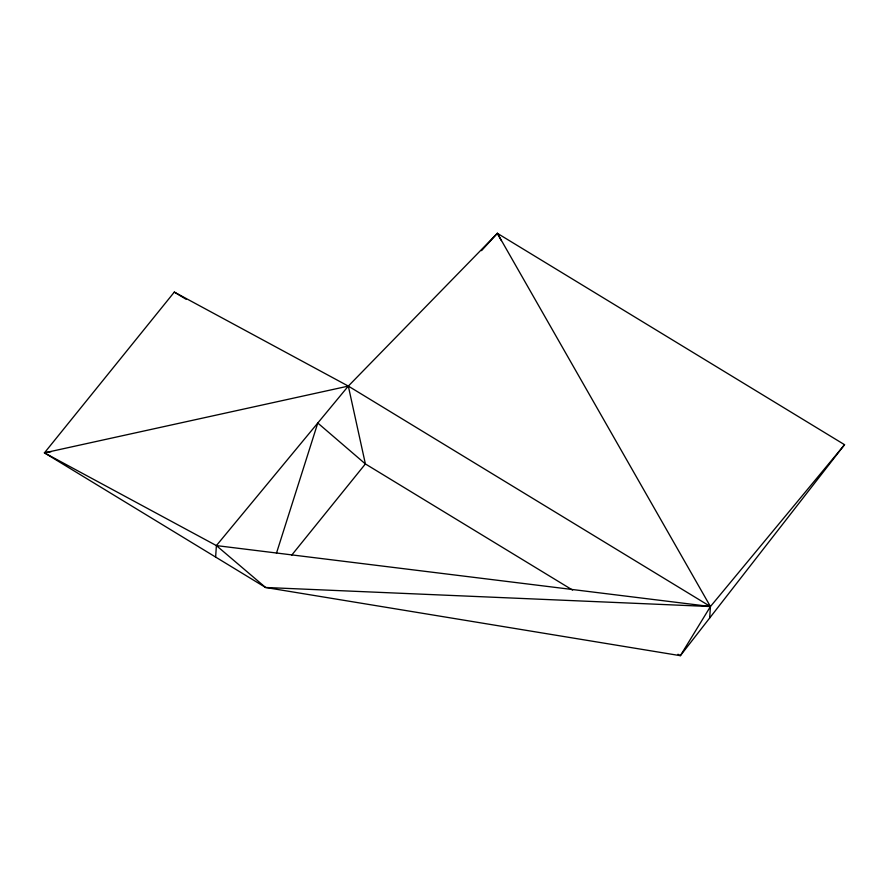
<?xml version="1.0" encoding="UTF-8"?>
<svg xmlns="http://www.w3.org/2000/svg" width="889" height="889" viewBox="0 0 889 889"><rect width="100%" height="100%" fill="white"/><g stroke="black" fill="none" stroke-linecap="round" stroke-linejoin="round"><path stroke-width="1.33" d="M215.627 557.07L216.394 545.59L348.321 386.093L497.351 233.318L844.55 444.689L680.363 655.682L265.589 587.485L44.45 452.857L174.311 292.092L348.321 386.093L710.433 606.542L709.678 618.022M276.446 553.269L317.784 423.02L365.39 463.936L572.605 590.085M844.55 444.689L710.433 606.542L680.363 655.682L677.996 654.248M291.625 555.247L365.39 463.936L348.321 386.093L44.45 452.857L216.394 545.59L265.589 587.485L710.433 606.542L497.351 233.318L481.527 250.654M44.45 452.857L51.262 451.612M216.394 545.59L710.433 606.542M174.311 292.092L186.09 299.271M497.351 233.318L501.363 240.597"/></g></svg>
